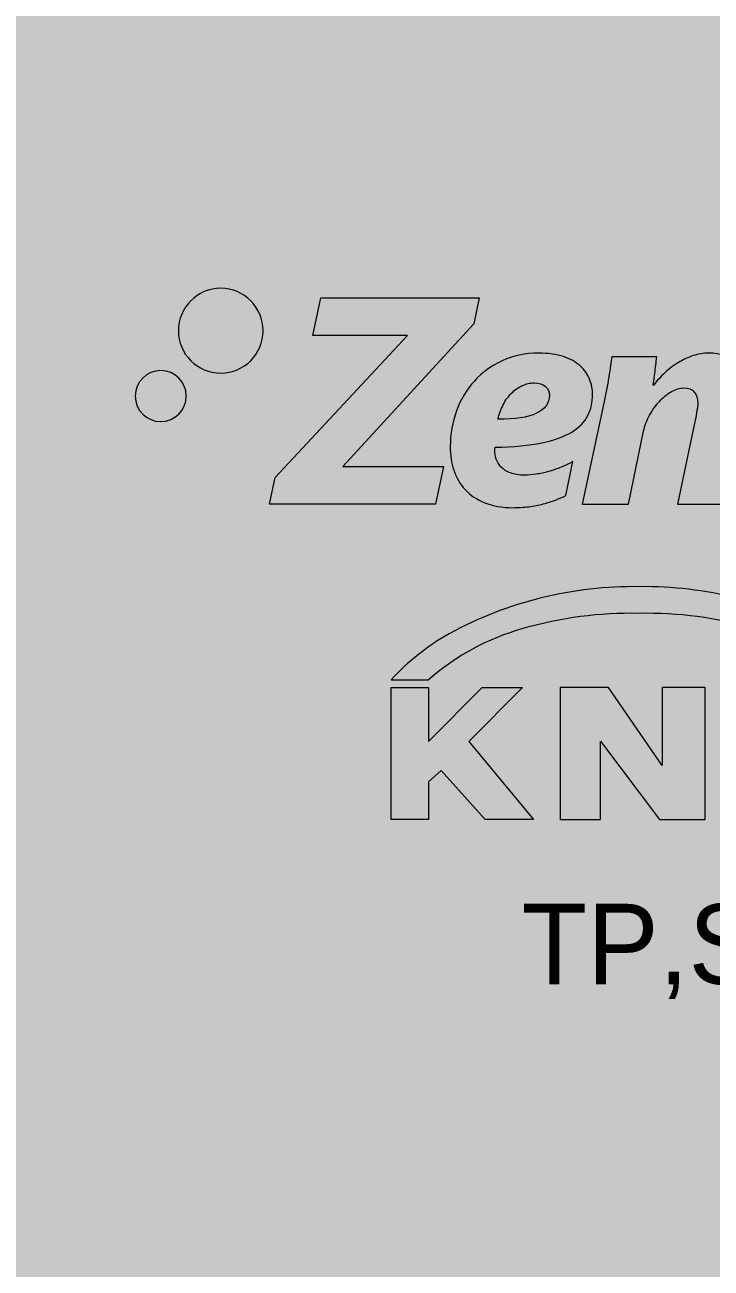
# Model space of a CAD drawing. Header units: millimetres. Extents: x 27500 to 33280, y -10980 to 420.
# Drawn here: x 28014.18 to 28026.4, y 190 to 212.12 of the extents above; entities that cross this region are included whole.
import ezdxf
from ezdxf.enums import TextEntityAlignment as Align

# ---------------------------------------------------------------- set-up
doc = ezdxf.new("R2010")
doc.units = ezdxf.units.MM
doc.layers.add('SX_ZEN_BODY', color=7, linetype='Continuous', true_color=0xefefeb)
doc.layers.add('SX_ZEN_KNX_BLACK', color=7, linetype='Continuous', true_color=0x2b2e31)
doc.styles.get("Standard").update_dxf_attribs({"font": 'arial.ttf'})
doc.styles.add('SX_ZIOMB16V3_Arial_Rounded', font='txt')

# ---------------------------------------------------------------- blocks, each defined once
blk = doc.blocks.new('SX_DYN_ZENNIO_G005')
at = {"true_color": 0x2f3236}
h = blk.add_hatch(color=250, dxfattribs=at)
h.dxf.hatch_style = 2
edge = h.paths.add_edge_path()
edge.add_spline(control_points=[(63.41915131183232, 16.67889045021991), (63.41915131183232, 16.26211266245297), (63.08143507955078, 15.92457125920519), (62.66549652260432, 15.92457125920519), (62.24889358292714, 15.92457125920519), (61.9111773506456, 16.26211266245297), (61.9111773506456, 16.67889045021991), (61.9111773506456, 17.09496888772587), (62.24889358292714, 17.43254525848697), (62.66549652260432, 17.43254525848697), (63.08143507955078, 17.43254525848697), (63.41915131183232, 17.09496888772587), (63.41915131183232, 16.67889045021991)], knot_values=[0, 0, 0, 0, 1, 1, 1, 2, 2, 2, 3, 3, 3, 4, 4, 4, 4], degree=3, periodic=0)
h = blk.add_hatch(color=250, dxfattribs=at)
h.dxf.hatch_style = 2
h.paths.add_polyline_path([(67.16791338619683, 16.80148655089183), (64.83799308456533, 14.26445361074453), (66.63280554786483, 14.26445361074453), (66.4900681632952, 13.59346200327308), (63.53251598620143, 13.59346200327308), (63.63220836332241, 14.06964959567296), (65.99251543300595, 16.59182134278301), (64.30288524623398, 16.59182134278301), (64.44632198104642, 17.26470119595838), (67.2676057633172, 17.26470119595838)])
h = blk.add_hatch(color=250, dxfattribs=at)
edge = h.paths.add_edge_path()
edge.add_spline(control_points=[(69.28474166882482, 15.53901946057195), (69.28474166882482, 15.40449943795819), (69.2567326915979, 15.2810291494596), (69.19935100417051, 15.16783930979217), (69.14266866698595, 15.0554886904372), (69.04671781366426, 14.95799926411857), (68.91286440709092, 14.87621025114873), (68.7783071904511, 14.79410653056172), (68.6007421637866, 14.72973133907889), (68.37880336421205, 14.68329448178018), (68.15717927224682, 14.63668278691487), (67.88058625119207, 14.60986270442336), (67.5496886837785, 14.60507215513827), (67.54524780973627, 14.59465183625744), (67.54419878437197, 14.58580505546155), (67.54419878437197, 14.57860174777725), (67.54419878437197, 14.57059418729382), (67.54419878437197, 14.56171243898551), (67.54419878437197, 14.55353004093729), (67.54419878437197, 14.50093890134484), (67.55241614972566, 14.44782324905711), (67.57049435350386, 14.3947425642827), (67.5865466379837, 14.34197658712546), (67.61696837431685, 14.29449070443437), (67.65861248410539, 14.2518303385417), (67.70060846618965, 14.2093098427014), (67.75526268766988, 14.17430736216166), (67.8239039140075, 14.14801179236453), (67.89149611498081, 14.12154138500352), (67.9772014872444, 14.1083936001054), (68.07895694758193, 14.1083936001054), (68.1407817194587, 14.1083936001054), (68.20770732729412, 14.11384853213816), (68.28078942767392, 14.12514303884567), (68.3531721778109, 14.13622774047506), (68.4269536284336, 14.15227782895435), (68.50171416939632, 14.17360801190159), (68.57685935299263, 14.19479832479464), (68.65161989395533, 14.22039454433079), (68.72540134457769, 14.25011693040347), (68.80051156066217, 14.2806785367886), (68.86880534067674, 14.31295355131195), (68.93163973120015, 14.34879525216505), (68.93163973120015, 14.34879525216505), (68.80666584279945, 13.74473146462711), (68.80666584279945, 13.74473146462711), (68.75372502941426, 13.71756170700511), (68.69260181818747, 13.69060175446122), (68.62465994209336, 13.66549508010794), (68.55671806599797, 13.63937434787741), (68.48227223264455, 13.61685526948813), (68.40303806715981, 13.59653914441904), (68.32414914273186, 13.57569850665557), (68.23945782832038, 13.5592987430458), (68.14966125713596, 13.54768952872112), (68.05986468595154, 13.53573063926505), (67.96800503155067, 13.52992603210362), (67.87408229393337, 13.52992603210362), (67.67672565539569, 13.52992603210362), (67.50664367632992, 13.55877423034961), (67.36495531712461, 13.61685526948813), (67.22358385276519, 13.67490134111243), (67.10679235925602, 13.75273902511054), (67.01528019569, 13.85110263925404), (66.92443459914224, 13.94925644832123), (66.85750678089872, 14.06384498850971), (66.81414706584083, 14.19546270754321), (66.77180358445901, 14.32694055652343), (66.75061109627616, 14.46642596598707), (66.75061109627616, 14.61514279888951), (66.75061109627616, 14.83865514215741), (66.7875018215875, 15.05174716654268), (66.86229733006236, 15.25270546390797), (66.93639348829436, 15.45432814402003), (67.04258982267403, 15.63070427972824), (67.17952478635135, 15.78249825377755), (67.31711976051233, 15.93429222782685), (67.48276086553656, 16.05534975792533), (67.67567663003167, 16.14465678619574), (67.86964141989083, 16.23462819721471), (68.08616025508344, 16.2793516463761), (68.32449881785392, 16.2793516463761), (68.49727329535473, 16.2793516463761), (68.64413684635663, 16.25886068374222), (68.76568391856729, 16.21756405085728), (68.88656660804723, 16.17675696315521), (68.98594650931659, 16.12157822759785), (69.06241822661671, 16.05262229190986), (69.13927681830803, 15.98345655114285), (69.19525980524968, 15.90474467931988), (69.23145118031822, 15.81578732617815), (69.26732784777738, 15.72700481060393), (69.28474166882482, 15.63497031631805), (69.28474166882482, 15.53901946057195), (69.28474166882482, 15.53901946057195), (69.28474166882482, 15.53901946057195), (69.28474166882482, 15.53901946057195)], knot_values=[0, 0, 0, 0, 1, 1, 1, 2, 2, 2, 3, 3, 3, 4, 4, 4, 5, 5, 5, 6, 6, 6, 7, 7, 7, 8, 8, 8, 9, 9, 9, 10, 10, 10, 11, 11, 11, 12, 12, 12, 13, 13, 13, 14, 14, 14, 15, 15, 15, 16, 16, 16, 17, 17, 17, 18, 18, 18, 19, 19, 19, 20, 20, 20, 21, 21, 21, 22, 22, 22, 23, 23, 23, 24, 24, 24, 25, 25, 25, 26, 26, 26, 27, 27, 27, 28, 28, 28, 29, 29, 29, 30, 30, 30, 31, 31, 31, 32, 32, 32, 32], degree=3, periodic=0)
edge = h.paths.add_edge_path()
edge.add_spline(control_points=[(68.51468711640155, 15.5291236543855), (68.51468711640155, 15.59248478798926), (68.49146868833827, 15.64472625245213), (68.44436744948102, 15.68707191072763), (68.3975809182331, 15.72805383599449), (68.33096780759979, 15.74955885650563), (68.2456121104576, 15.74955885650563), (68.17050410553152, 15.74955885650563), (68.09843385184581, 15.73333393046155), (68.03014230062962, 15.7008840783734), (67.9601373413184, 15.66829435623197), (67.8969510468758, 15.62336110199247), (67.84026870969127, 15.56636405575873), (67.78257231465395, 15.5089823668812), (67.73407237531093, 15.44069081394087), (67.69277574346954, 15.36162926698649), (67.65179381923738, 15.28225301241586), (67.6210573760633, 15.19668750803907), (67.6002167388258, 15.10433830613512), (67.90789808270009, 15.10108632742346), (68.13668831013076, 15.1357391328327), (68.28795776766334, 15.20899607262473), (68.43887755007452, 15.28256772003303), (68.51468711640155, 15.38911373222657), (68.51468711640155, 15.5291236543855), (68.51468711640155, 15.5291236543855), (68.51468711640155, 15.5291236543855), (68.51468711640155, 15.5291236543855)], knot_values=[0, 0, 0, 0, 1, 1, 1, 2, 2, 2, 3, 3, 3, 4, 4, 4, 5, 5, 5, 6, 6, 6, 7, 7, 7, 8, 8, 8, 9, 9, 9, 9], degree=3, periodic=0)
h = blk.add_hatch(color=250, dxfattribs=at)
edge = h.paths.add_edge_path()
edge.add_spline(control_points=[(72.00325593290594, 15.59042170472146), (72.00325593290594, 15.56514019280247), (72.00017879183731, 15.53066222495803), (71.99538824267368, 15.48796689155293), (71.98993331077929, 15.44544639571264), (71.98377902864199, 15.40124745924653), (71.97629598104335, 15.35481060194691), (71.96807861568959, 15.30868845226355), (71.96056060057876, 15.26431467823356), (71.95167885249437, 15.22043044938553), (71.94314908599465, 15.17707073323096), (71.93597843954194, 15.13983033185863), (71.92881240565326, 15.1092687254726), (71.92881240565326, 15.1092687254726), (71.60850998632793, 13.59346200327308), (71.60850998632793, 13.59346200327308), (71.60850998632793, 13.59346200327308), (70.79715650405372, 13.59346200327308), (70.79715650405372, 13.59346200327308), (70.79715650405372, 13.59346200327308), (71.11235365851488, 15.08877776283871), (71.11235365851488, 15.08877776283871), (71.12224946445144, 15.14325714813508), (71.1328096531188, 15.19993948675073), (71.14305513417685, 15.25763588324454), (71.1536502903563, 15.31585679243454), (71.15809116439851, 15.36044037154355), (71.15809116439851, 15.39117681549438), (71.15809116439851, 15.47261615333373), (71.13725052716102, 15.53835507782429), (71.09560422019815, 15.586994888445), (71.05395791323528, 15.63549482901334), (70.99077161879207, 15.65958744548846), (70.9074440373542, 15.65958744548846), (70.83743907804299, 15.65958744548846), (70.76435697766314, 15.63755791228114), (70.68823270372683, 15.59468774130945), (70.61242313739983, 15.55062867489662), (70.54070476999358, 15.49310711596761), (70.47479100960321, 15.42173842187951), (70.40821286648267, 15.35019489022661), (70.349467446081, 15.26788136456148), (70.29928906615518, 15.17434326721549), (70.24872604359568, 15.08143458510384), (70.21389840150081, 14.98635791718351), (70.19305776426333, 14.88918319848114), (70.19305776426333, 14.88918319848114), (69.92090561725075, 13.59346200327308), (69.92090561725075, 13.59346200327308), (69.92090561725075, 13.59346200327308), (69.09794521895445, 13.59346200327308), (69.09794521895445, 13.59346200327308), (69.09794521895445, 13.59346200327308), (69.48622447379543, 15.39117681549438), (69.48622447379543, 15.39117681549438), (69.50157521162637, 15.46918933705728), (69.51727562457883, 15.54842572157644), (69.53196197967908, 15.62780197614707), (69.54734768502219, 15.70686352310054), (69.56168436500101, 15.78302276647283), (69.57329357903266, 15.85523068087339), (69.58490279306427, 15.92813794553402), (69.59616233197447, 15.99559027816281), (69.60504408005889, 16.05807722394171), (69.61563923623838, 16.11955011184336), (69.62179351837564, 16.17245595905207), (69.62690102309824, 16.21550096758856), (69.62690102309824, 16.21550096758856), (70.42562668752944, 16.21550096758856), (70.42562668752944, 16.21550096758856), (70.42118581348723, 16.16770037728121), (70.41468185622861, 16.11766186613944), (70.40957659945562, 16.06507072654699), (70.40307264219692, 16.01352861234601), (70.3972680351811, 15.96366493876995), (70.39079904543459, 15.91586434846259), (70.38464703038909, 15.86788892058954), (70.37985421413366, 15.82571809987882), (70.37474895736071, 15.78900221120087), (70.36961099978805, 15.7524611600877), (70.36516785903343, 15.72634042785627), (70.36209071796479, 15.71077988455986), (70.36209071796479, 15.71077988455986), (70.37202149141356, 15.71077988455986), (70.37202149141356, 15.71077988455986), (70.43178096966675, 15.78917704876566), (70.49902349551859, 15.86309837130445), (70.57452062612495, 15.93240398212384), (70.64927889519903, 16.00122004776036), (70.7295293355683, 16.06150404021907), (70.813556267249, 16.11287131685525), (70.8982126141483, 16.16444839856864), (70.9853166868977, 16.20473097357634), (71.07647699105569, 16.23462819721471), (71.16697291248293, 16.2641757457226), (71.25746883391024, 16.2793516463761), (71.34761508021606, 16.2793516463761), (71.56445091991405, 16.2793516463761), (71.72767696970331, 16.2191026214298), (71.83764979539454, 16.09888431164469), (71.94828700381643, 15.97817645667489), (72.00325593290594, 15.80896866113857), (72.00325593290594, 15.59042170472146), (72.00325593290594, 15.59042170472146), (72.00325593290594, 15.59042170472146), (72.00325593290594, 15.59042170472146)], knot_values=[0, 0, 0, 0, 1, 1, 1, 2, 2, 2, 3, 3, 3, 4, 4, 4, 5, 5, 5, 6, 6, 6, 7, 7, 7, 8, 8, 8, 9, 9, 9, 10, 10, 10, 11, 11, 11, 12, 12, 12, 13, 13, 13, 14, 14, 14, 15, 15, 15, 16, 16, 16, 17, 17, 17, 18, 18, 18, 19, 19, 19, 20, 20, 20, 21, 21, 21, 22, 22, 22, 23, 23, 23, 24, 24, 24, 25, 25, 25, 26, 26, 26, 27, 27, 27, 28, 28, 28, 29, 29, 29, 30, 30, 30, 31, 31, 31, 32, 32, 32, 33, 33, 33, 34, 34, 34, 35, 35, 35, 35], degree=3, periodic=0)
h = blk.add_hatch(color=250, dxfattribs=at)
h.dxf.hatch_style = 2
edge = h.paths.add_edge_path()
edge.add_spline(control_points=[(62.05083965070884, 15.51513664917493), (62.05083965070884, 15.26431467823356), (61.84764138108094, 15.06111846003475), (61.59769360427949, 15.06111846003475), (61.34739615235662, 15.06111846003475), (61.14353555656025, 15.26431467823356), (61.14353555656025, 15.51513664917493), (61.14353555656025, 15.7657837825506), (61.34739615235662, 15.968945033237), (61.59769360427949, 15.968945033237), (61.84764138108094, 15.968945033237), (62.05083965070884, 15.7657837825506), (62.05083965070884, 15.51513664917493)], knot_values=[0, 0, 0, 0, 1, 1, 1, 2, 2, 2, 3, 3, 3, 4, 4, 4, 4], degree=3, periodic=0)
h = blk.add_hatch(color=250, dxfattribs=at)
h.dxf.hatch_style = 1
edge = h.paths.add_edge_path()
edge.add_arc((70.25965704835957, 4.827237572730493), 6.829016915908205, 73.7693174002103, 91.26393577546719, ccw=False)
edge.add_arc((70.9771859081535, 7.158319637062359), 4.390448130187853, 48.89992884134978, 74.25715301552339, ccw=False)
edge.add_line((73.86336193585676, 10.46679703927944), (74.19229293066245, 10.46679703927944))
edge.add_line((74.19229293066245, 10.46679703927944), (74.52122392545654, 10.46679703927944))
edge.add_arc((71.39632625848508, 7.583596712679578), 4.251803094258876, 42.69631347588425, 60.57140466600946)
edge.add_arc((70.19962478376097, 5.263735322603077), 6.861008749958082, 61.38604567497931, 90.67423344492255)
edge.add_arc((70.01986670730729, 5.260019423152668), 6.864963813451102, 89.17351915824642, 118.6097037850656)
edge.add_arc((68.82171822225057, 7.583596712678927), 4.251803094259344, 119.4285953339843, 137.3036865241093)
edge.add_line((65.69682055527909, 10.46679703927944), (66.02575155007338, 10.46679703927944))
edge.add_line((66.02575155007338, 10.46679703927944), (66.35468254486767, 10.46679703927944))
edge.add_arc((69.24085857257089, 7.158319637062359), 4.390448130187832, 105.7428469844761, 131.1000711586498, ccw=False)
edge.add_arc((69.95838743236479, 4.827237572731142), 6.829016915907554, 88.7360642245335, 106.2306825997905, ccw=False)
h = blk.add_hatch(color=250, dxfattribs=at)
h.dxf.hatch_style = 1
h.paths.add_polyline_path([(67.08051862109969, 9.372123935486972), (68.03729261147993, 10.3293274272443), (67.31976763410819, 10.3293274272443), (66.36183321866754, 9.372123935486972), (66.36183321866754, 10.32852281520006), (66.35468254486767, 10.32852281520006), (65.69682055527909, 10.32852281520006), (65.69682055527909, 7.983101808841793), (66.36183321866754, 7.983101808841793), (66.36183321866754, 8.653102231130607), (66.58857703392381, 8.855307655690355), (67.37163647283572, 7.983101808841793), (68.23000319430854, 7.983101808841793)])
h = blk.add_hatch(color=250, dxfattribs=at)
h.dxf.hatch_style = 1
h.paths.add_polyline_path([(69.56921220322751, 10.3293274272443), (68.70534031832771, 10.3293274272443), (68.70534031832771, 7.983101808841793), (69.42326796783513, 7.983101808841793), (69.42303682712344, 9.376085882891632), (70.47529455139534, 7.983101808841793), (71.28761109506117, 7.983101808841793), (71.28761109506117, 10.3293274272443), (70.52534926799444, 10.3293274272443), (70.52534926799444, 8.942264017873102)])
at = {"layer": 'SX_ZEN_BODY', "true_color": 0xefefeb}
blk.add_hatch(color=7, dxfattribs=at).paths.add_polyline_path([(0, -22.43), (0, 22.57), (0, 45), (8.425, 45), (59.77, 45), (82.475, 45), (133.82, 45), (140, 45), (140, 22.57), (140, -22.43), (140, -45), (133.82, -45), (82.475, -45), (59.77, -45), (8.425, -45), (0, -45)])
at = {"layer": 'SX_ZEN_KNX_BLACK', "true_color": 0x1c1d1f}
for points in [[(63.36, 16.385), (63.2, 16.145), (62.96, 15.985), (62.665, 15.925), (62.37, 15.985), (62.13, 16.145), (61.97, 16.385), (61.91, 16.68), (61.97, 16.97), (62.13, 17.21), (62.37, 17.375), (62.665, 17.435), (62.96, 17.375), (63.2, 17.21), (63.36, 16.97), (63.42, 16.68)], [(64.84, 14.265), (66.635, 14.265), (66.49, 13.595), (63.535, 13.595), (63.63, 14.07), (65.995, 16.59), (64.305, 16.59), (64.445, 17.265), (67.27, 17.265), (67.17, 16.8)], [(72.005, 15.57), (72, 15.545), (72, 15.52), (71.995, 15.49), (71.99, 15.455), (71.985, 15.425), (71.98, 15.39), (71.975, 15.355), (71.97, 15.32), (71.965, 15.285), (71.96, 15.255), (71.95, 15.22), (71.945, 15.19), (71.94, 15.16), (71.935, 15.135), (71.93, 15.11), (71.61, 13.595), (70.795, 13.595), (71.11, 15.09), (71.12, 15.13), (71.13, 15.17), (71.135, 15.215), (71.145, 15.26), (71.15, 15.3), (71.155, 15.335), (71.155, 15.365), (71.16, 15.39), (71.155, 15.45), (71.14, 15.5), (71.125, 15.545), (71.095, 15.585), (71.06, 15.62), (71.015, 15.64), (70.965, 15.655), (70.905, 15.66), (70.855, 15.655), (70.8, 15.645), (70.745, 15.625), (70.69, 15.595), (70.63, 15.56), (70.58, 15.52), (70.525, 15.475), (70.475, 15.42), (70.425, 15.365), (70.38, 15.305), (70.34, 15.24), (70.3, 15.175), (70.265, 15.105), (70.235, 15.035), (70.21, 14.96), (70.195, 14.89), (69.92, 13.595), (69.1, 13.595), (69.485, 15.39), (69.5, 15.45), (69.51, 15.51), (69.52, 15.57), (69.53, 15.63), (69.545, 15.685), (69.555, 15.745), (69.565, 15.8), (69.575, 15.855), (69.58, 15.91), (69.59, 15.96), (69.6, 16.01), (69.605, 16.06), (69.61, 16.105), (69.62, 16.145), (69.625, 16.18), (69.625, 16.215), (70.425, 16.215), (70.42, 16.18), (70.42, 16.14), (70.415, 16.105), (70.41, 16.065), (70.405, 16.025), (70.4, 15.99), (70.395, 15.95), (70.39, 15.915), (70.385, 15.88), (70.38, 15.85), (70.38, 15.82), (70.375, 15.79), (70.37, 15.765), (70.37, 15.74), (70.365, 15.725), (70.36, 15.71), (70.37, 15.71), (70.42, 15.77), (70.465, 15.825), (70.52, 15.88), (70.575, 15.93), (70.63, 15.98), (70.69, 16.03), (70.75, 16.075), (70.815, 16.115), (70.88, 16.15), (70.945, 16.18), (71.01, 16.21), (71.075, 16.235), (71.145, 16.255), (71.21, 16.27), (71.28, 16.275), (71.35, 16.28), (71.5, 16.27), (71.635, 16.235), (71.745, 16.18), (71.84, 16.1), (71.91, 16), (71.96, 15.88), (71.995, 15.745), (72.005, 15.59)], [(66.36, 10.33), (66.36, 9.37), (67.32, 10.33), (68.035, 10.33), (67.08, 9.37), (68.23, 7.985), (67.37, 7.985), (66.59, 8.855), (66.36, 8.655), (66.36, 7.985), (65.695, 7.985), (65.695, 10.33), (66.355, 10.33)], [(69.57, 10.33), (70.525, 8.94), (70.525, 10.33), (71.29, 10.33), (71.29, 7.985), (71.275, 7.985), (70.475, 7.985), (69.425, 9.375), (69.425, 7.985), (69.42, 7.985), (68.705, 7.985), (68.705, 10.33)]]:
    blk.add_hatch(color=250, dxfattribs=at).paths.add_polyline_path(points)
h = blk.add_hatch(color=250, dxfattribs=at)
h.paths.add_polyline_path([(69.28, 15.44), (69.265, 15.345), (69.235, 15.255), (69.2, 15.17), (69.15, 15.085), (69.085, 15.01), (69.005, 14.94), (68.915, 14.875), (68.805, 14.82), (68.68, 14.765), (68.535, 14.72), (68.38, 14.685), (68.2, 14.65), (68.005, 14.63), (67.79, 14.615), (67.55, 14.605), (67.545, 14.6), (67.545, 14.59), (67.545, 14.585), (67.545, 14.58), (67.545, 14.57), (67.545, 14.565), (67.545, 14.56), (67.545, 14.555), (67.545, 14.515), (67.55, 14.475), (67.56, 14.435), (67.57, 14.395), (67.585, 14.355), (67.605, 14.32), (67.63, 14.285), (67.66, 14.25), (67.695, 14.22), (67.73, 14.195), (67.775, 14.17), (67.825, 14.15), (67.88, 14.13), (67.94, 14.12), (68.005, 14.11), (68.08, 14.11), (68.125, 14.11), (68.175, 14.115), (68.225, 14.12), (68.28, 14.125), (68.335, 14.135), (68.39, 14.145), (68.445, 14.16), (68.5, 14.175), (68.56, 14.19), (68.615, 14.21), (68.67, 14.23), (68.725, 14.25), (68.78, 14.275), (68.835, 14.295), (68.885, 14.325), (68.93, 14.35), (68.805, 13.745), (68.765, 13.725), (68.72, 13.705), (68.675, 13.685), (68.625, 13.665), (68.575, 13.645), (68.52, 13.63), (68.46, 13.61), (68.405, 13.595), (68.345, 13.58), (68.28, 13.57), (68.215, 13.555), (68.15, 13.55), (68.08, 13.54), (68.015, 13.535), (67.945, 13.53), (67.875, 13.53), (67.73, 13.535), (67.6, 13.55), (67.475, 13.58), (67.365, 13.615), (67.265, 13.665), (67.17, 13.72), (67.09, 13.78), (67.015, 13.85), (66.95, 13.93), (66.895, 14.01), (66.85, 14.1), (66.815, 14.195), (66.785, 14.295), (66.765, 14.4), (66.755, 14.505), (66.75, 14.615), (66.76, 14.78), (66.78, 14.94), (66.815, 15.1), (66.86, 15.255), (66.925, 15.4), (66.995, 15.535), (67.085, 15.665), (67.18, 15.78), (67.29, 15.89), (67.405, 15.985), (67.535, 16.07), (67.675, 16.145), (67.825, 16.205), (67.985, 16.245), (68.15, 16.27), (68.325, 16.28), (68.45, 16.275), (68.565, 16.265), (68.67, 16.245), (68.765, 16.22), (68.85, 16.185), (68.93, 16.145), (69, 16.1), (69.06, 16.055), (69.115, 16), (69.16, 15.94), (69.2, 15.88), (69.23, 15.815), (69.255, 15.75), (69.27, 15.68), (69.28, 15.61), (69.285, 15.54)])
h.paths.add_polyline_path([(68.51, 15.575), (68.495, 15.615), (68.475, 15.655), (68.445, 15.685), (68.405, 15.715), (68.36, 15.735), (68.305, 15.745), (68.245, 15.75), (68.19, 15.745), (68.135, 15.735), (68.08, 15.72), (68.03, 15.7), (67.98, 15.675), (67.93, 15.645), (67.885, 15.605), (67.84, 15.565), (67.8, 15.52), (67.76, 15.47), (67.725, 15.42), (67.695, 15.36), (67.665, 15.3), (67.64, 15.24), (67.62, 15.17), (67.6, 15.105), (67.815, 15.11), (68.005, 15.13), (68.16, 15.16), (68.29, 15.21), (68.385, 15.27), (68.46, 15.345), (68.5, 15.43), (68.515, 15.53)], flags=0)
at = {"color": 250, "lineweight": 5, "true_color": 0x2f3236}
blk.add_line((66.35468254486767, 10.32852281520006), (66.36183321866754, 10.32852281520006), dxfattribs=at)
at = {"color": 250, "lineweight": 0, "true_color": 0x2f3236}
blk.add_lwpolyline([(67.16791338619683, 16.80148655089183), (64.83799308456533, 14.26445361074453), (66.63280554786483, 14.26445361074453), (66.4900681632952, 13.59346200327308), (63.53251598620143, 13.59346200327308), (63.63220836332241, 14.06964959567296), (65.99251543300595, 16.59182134278301), (64.30288524623398, 16.59182134278301), (64.44632198104642, 17.26470119595838), (67.2676057633172, 17.26470119595838), (67.16791338619683, 16.80148655089183), (67.16791338619683, 16.80148655089183)], dxfattribs=at)
at = {"color": 250, "lineweight": 5, "true_color": 0x2f3236}
blk.add_lwpolyline([(74.52122392545654, 10.46679703927944, 0.0781533369768668), (73.48540081407161, 11.28678413077634, 0.128494080062064), (70.11888908487015, 12.12426903463497, 0.1291505546706671), (66.7326436666642, 11.28678413077634, 0.0781533369768668), (65.69682055527909, 10.46679703927944), (66.02575155007338, 10.46679703927944), (66.35468254486767, 10.46679703927944, -0.1110954618707862), (68.04964090693392, 11.38407817925853, -0.0764832863331073), (70.10902224036214, 11.65459293131408, -0.0764832863331073), (72.16840357379051, 11.38407817925853, -0.1110954618707862), (73.86336193585676, 10.46679703927944), (74.19229293066245, 10.46679703927944)], format="xyb", close=True, dxfattribs=at)
for points in [[(66.36183321866754, 10.32852281520006), (66.36183321866754, 9.372123935486972), (67.31976763410819, 10.3293274272443), (68.03729261147993, 10.3293274272443), (67.08051862109969, 9.372123935486972), (68.23000319430854, 7.983101808841793), (67.37163647283572, 7.983101808841793), (66.58857703392381, 8.855307655690355), (66.36183321866754, 8.653102231130607), (66.36183321866754, 7.983101808841793), (65.69682055527909, 7.983101808841793), (65.69682055527909, 10.32852281520006), (66.35468254486767, 10.32852281520006)], [(68.70534031832771, 10.3293274272443), (68.70534031832771, 7.983101808841793), (69.42040769831524, 7.983101808841793), (69.42326796783513, 7.983101808841793), (69.42303682712344, 9.376085882891632), (70.47529455139534, 7.983101808841793), (71.2761700169813, 7.983101808841793), (71.28761109506117, 7.983101808841793), (71.28761109506117, 10.3293274272443), (70.52534926799444, 10.3293274272443), (70.52534926799444, 8.942264017873102), (69.56921220322751, 10.3293274272443), (68.70534031832771, 10.3293274272443)]]:
    blk.add_lwpolyline(points, dxfattribs=at)
at = {"color": 250, "lineweight": 0, "true_color": 0x2f3236}
for points, knots in [([(63.41915131183232, 16.67889045021991), (63.41915131183232, 16.26211266245297), (63.08143507955078, 15.92457125920519), (62.66549652260432, 15.92457125920519), (62.24889358292714, 15.92457125920519), (61.9111773506456, 16.26211266245297), (61.9111773506456, 16.67889045021991), (61.9111773506456, 17.09496888772587), (62.24889358292714, 17.43254525848697), (62.66549652260432, 17.43254525848697), (63.08143507955078, 17.43254525848697), (63.41915131183232, 17.09496888772587), (63.41915131183232, 16.67889045021991)], [0, 0, 0, 0, 1, 1, 1, 2, 2, 2, 3, 3, 3, 4, 4, 4, 4]), ([(69.28474166882482, 15.53901946057195), (69.28474166882482, 15.40449943795819), (69.2567326915979, 15.2810291494596), (69.19935100417051, 15.16783930979217), (69.14266866698595, 15.0554886904372), (69.04671781366426, 14.95799926411857), (68.91286440709092, 14.87621025114873), (68.7783071904511, 14.79410653056172), (68.6007421637866, 14.72973133907889), (68.37880336421205, 14.68329448178018), (68.15717927224682, 14.63668278691487), (67.88058625119207, 14.60986270442336), (67.5496886837785, 14.60507215513827), (67.54524780973627, 14.59465183625744), (67.54419878437197, 14.58580505546155), (67.54419878437197, 14.57860174777725), (67.54419878437197, 14.57059418729382), (67.54419878437197, 14.56171243898551), (67.54419878437197, 14.55353004093729), (67.54419878437197, 14.50093890134484), (67.55241614972566, 14.44782324905711), (67.57049435350386, 14.3947425642827), (67.5865466379837, 14.34197658712546), (67.61696837431685, 14.29449070443437), (67.65861248410539, 14.2518303385417), (67.70060846618965, 14.2093098427014), (67.75526268766988, 14.17430736216166), (67.8239039140075, 14.14801179236453), (67.89149611498081, 14.12154138500352), (67.9772014872444, 14.1083936001054), (68.07895694758193, 14.1083936001054), (68.1407817194587, 14.1083936001054), (68.20770732729412, 14.11384853213816), (68.28078942767392, 14.12514303884567), (68.3531721778109, 14.13622774047506), (68.4269536284336, 14.15227782895435), (68.50171416939632, 14.17360801190159), (68.57685935299263, 14.19479832479464), (68.65161989395533, 14.22039454433079), (68.72540134457769, 14.25011693040347), (68.80051156066217, 14.2806785367886), (68.86880534067674, 14.31295355131195), (68.93163973120015, 14.34879525216505), (68.93163973120015, 14.34879525216505), (68.80666584279945, 13.74473146462711), (68.80666584279945, 13.74473146462711), (68.75372502941426, 13.71756170700511), (68.69260181818747, 13.69060175446122), (68.62465994209336, 13.66549508010794), (68.55671806599797, 13.63937434787741), (68.48227223264455, 13.61685526948813), (68.40303806715981, 13.59653914441904), (68.32414914273186, 13.57569850665557), (68.23945782832038, 13.5592987430458), (68.14966125713596, 13.54768952872112), (68.05986468595154, 13.53573063926505), (67.96800503155067, 13.52992603210362), (67.87408229393337, 13.52992603210362), (67.67672565539569, 13.52992603210362), (67.50664367632992, 13.55877423034961), (67.36495531712461, 13.61685526948813), (67.22358385276519, 13.67490134111243), (67.10679235925602, 13.75273902511054), (67.01528019569, 13.85110263925404), (66.92443459914224, 13.94925644832123), (66.85750678089872, 14.06384498850971), (66.81414706584083, 14.19546270754321), (66.77180358445901, 14.32694055652343), (66.75061109627616, 14.46642596598707), (66.75061109627616, 14.61514279888951), (66.75061109627616, 14.83865514215741), (66.7875018215875, 15.05174716654268), (66.86229733006236, 15.25270546390797), (66.93639348829436, 15.45432814402003), (67.04258982267403, 15.63070427972824), (67.17952478635135, 15.78249825377755), (67.31711976051233, 15.93429222782685), (67.48276086553656, 16.05534975792533), (67.67567663003167, 16.14465678619574), (67.86964141989083, 16.23462819721471), (68.08616025508344, 16.2793516463761), (68.32449881785392, 16.2793516463761), (68.49727329535473, 16.2793516463761), (68.64413684635663, 16.25886068374222), (68.76568391856729, 16.21756405085728), (68.88656660804723, 16.17675696315521), (68.98594650931659, 16.12157822759785), (69.06241822661671, 16.05262229190986), (69.13927681830803, 15.98345655114285), (69.19525980524968, 15.90474467931988), (69.23145118031822, 15.81578732617815), (69.26732784777738, 15.72700481060393), (69.28474166882482, 15.63497031631805), (69.28474166882482, 15.53901946057195), (69.28474166882482, 15.53901946057195), (69.28474166882482, 15.53901946057195), (69.28474166882482, 15.53901946057195)], [0, 0, 0, 0, 1, 1, 1, 2, 2, 2, 3, 3, 3, 4, 4, 4, 5, 5, 5, 6, 6, 6, 7, 7, 7, 8, 8, 8, 9, 9, 9, 10, 10, 10, 11, 11, 11, 12, 12, 12, 13, 13, 13, 14, 14, 14, 15, 15, 15, 16, 16, 16, 17, 17, 17, 18, 18, 18, 19, 19, 19, 20, 20, 20, 21, 21, 21, 22, 22, 22, 23, 23, 23, 24, 24, 24, 25, 25, 25, 26, 26, 26, 27, 27, 27, 28, 28, 28, 29, 29, 29, 30, 30, 30, 31, 31, 31, 32, 32, 32, 32]), ([(72.00325593290594, 15.59042170472146), (72.00325593290594, 15.56514019280247), (72.00017879183731, 15.53066222495803), (71.99538824267368, 15.48796689155293), (71.98993331077929, 15.44544639571264), (71.98377902864199, 15.40124745924653), (71.97629598104335, 15.35481060194691), (71.96807861568959, 15.30868845226355), (71.96056060057876, 15.26431467823356), (71.95167885249437, 15.22043044938553), (71.94314908599465, 15.17707073323096), (71.93597843954194, 15.13983033185863), (71.92881240565326, 15.1092687254726), (71.92881240565326, 15.1092687254726), (71.60850998632793, 13.59346200327308), (71.60850998632793, 13.59346200327308), (71.60850998632793, 13.59346200327308), (70.79715650405372, 13.59346200327308), (70.79715650405372, 13.59346200327308), (70.79715650405372, 13.59346200327308), (71.11235365851488, 15.08877776283871), (71.11235365851488, 15.08877776283871), (71.12224946445144, 15.14325714813508), (71.1328096531188, 15.19993948675073), (71.14305513417685, 15.25763588324454), (71.1536502903563, 15.31585679243454), (71.15809116439851, 15.36044037154355), (71.15809116439851, 15.39117681549438), (71.15809116439851, 15.47261615333373), (71.13725052716102, 15.53835507782429), (71.09560422019815, 15.586994888445), (71.05395791323528, 15.63549482901334), (70.99077161879207, 15.65958744548846), (70.9074440373542, 15.65958744548846), (70.83743907804299, 15.65958744548846), (70.76435697766314, 15.63755791228114), (70.68823270372683, 15.59468774130945), (70.61242313739983, 15.55062867489662), (70.54070476999358, 15.49310711596761), (70.47479100960321, 15.42173842187951), (70.40821286648267, 15.35019489022661), (70.349467446081, 15.26788136456148), (70.29928906615518, 15.17434326721549), (70.24872604359568, 15.08143458510384), (70.21389840150081, 14.98635791718351), (70.19305776426333, 14.88918319848114), (70.19305776426333, 14.88918319848114), (69.92090561725075, 13.59346200327308), (69.92090561725075, 13.59346200327308), (69.92090561725075, 13.59346200327308), (69.09794521895445, 13.59346200327308), (69.09794521895445, 13.59346200327308), (69.09794521895445, 13.59346200327308), (69.48622447379543, 15.39117681549438), (69.48622447379543, 15.39117681549438), (69.50157521162637, 15.46918933705728), (69.51727562457883, 15.54842572157644), (69.53196197967908, 15.62780197614707), (69.54734768502219, 15.70686352310054), (69.56168436500101, 15.78302276647283), (69.57329357903266, 15.85523068087339), (69.58490279306427, 15.92813794553402), (69.59616233197447, 15.99559027816281), (69.60504408005889, 16.05807722394171), (69.61563923623838, 16.11955011184336), (69.62179351837564, 16.17245595905207), (69.62690102309824, 16.21550096758856), (69.62690102309824, 16.21550096758856), (70.42562668752944, 16.21550096758856), (70.42562668752944, 16.21550096758856), (70.42118581348723, 16.16770037728121), (70.41468185622861, 16.11766186613944), (70.40957659945562, 16.06507072654699), (70.40307264219692, 16.01352861234601), (70.3972680351811, 15.96366493876995), (70.39079904543459, 15.91586434846259), (70.38464703038909, 15.86788892058954), (70.37985421413366, 15.82571809987882), (70.37474895736071, 15.78900221120087), (70.36961099978805, 15.7524611600877), (70.36516785903343, 15.72634042785627), (70.36209071796479, 15.71077988455986), (70.36209071796479, 15.71077988455986), (70.37202149141356, 15.71077988455986), (70.37202149141356, 15.71077988455986), (70.43178096966675, 15.78917704876566), (70.49902349551859, 15.86309837130445), (70.57452062612495, 15.93240398212384), (70.64927889519903, 16.00122004776036), (70.7295293355683, 16.06150404021907), (70.813556267249, 16.11287131685525), (70.8982126141483, 16.16444839856864), (70.9853166868977, 16.20473097357634), (71.07647699105569, 16.23462819721471), (71.16697291248293, 16.2641757457226), (71.25746883391024, 16.2793516463761), (71.34761508021606, 16.2793516463761), (71.56445091991405, 16.2793516463761), (71.72767696970331, 16.2191026214298), (71.83764979539454, 16.09888431164469), (71.94828700381643, 15.97817645667489), (72.00325593290594, 15.80896866113857), (72.00325593290594, 15.59042170472146), (72.00325593290594, 15.59042170472146), (72.00325593290594, 15.59042170472146), (72.00325593290594, 15.59042170472146)], [0, 0, 0, 0, 1, 1, 1, 2, 2, 2, 3, 3, 3, 4, 4, 4, 5, 5, 5, 6, 6, 6, 7, 7, 7, 8, 8, 8, 9, 9, 9, 10, 10, 10, 11, 11, 11, 12, 12, 12, 13, 13, 13, 14, 14, 14, 15, 15, 15, 16, 16, 16, 17, 17, 17, 18, 18, 18, 19, 19, 19, 20, 20, 20, 21, 21, 21, 22, 22, 22, 23, 23, 23, 24, 24, 24, 25, 25, 25, 26, 26, 26, 27, 27, 27, 28, 28, 28, 29, 29, 29, 30, 30, 30, 31, 31, 31, 32, 32, 32, 33, 33, 33, 34, 34, 34, 35, 35, 35, 35]), ([(62.05083965070884, 15.51513664917493), (62.05083965070884, 15.26431467823356), (61.84764138108094, 15.06111846003475), (61.59769360427949, 15.06111846003475), (61.34739615235662, 15.06111846003475), (61.14353555656025, 15.26431467823356), (61.14353555656025, 15.51513664917493), (61.14353555656025, 15.7657837825506), (61.34739615235662, 15.968945033237), (61.59769360427949, 15.968945033237), (61.84764138108094, 15.968945033237), (62.05083965070884, 15.7657837825506), (62.05083965070884, 15.51513664917493)], [0, 0, 0, 0, 1, 1, 1, 2, 2, 2, 3, 3, 3, 4, 4, 4, 4]), ([(68.51468711640155, 15.5291236543855), (68.51468711640155, 15.59248478798926), (68.49146868833827, 15.64472625245213), (68.44436744948102, 15.68707191072763), (68.3975809182331, 15.72805383599449), (68.33096780759979, 15.74955885650563), (68.2456121104576, 15.74955885650563), (68.17050410553152, 15.74955885650563), (68.09843385184581, 15.73333393046155), (68.03014230062962, 15.7008840783734), (67.9601373413184, 15.66829435623197), (67.8969510468758, 15.62336110199247), (67.84026870969127, 15.56636405575873), (67.78257231465395, 15.5089823668812), (67.73407237531093, 15.44069081394087), (67.69277574346954, 15.36162926698649), (67.65179381923738, 15.28225301241586), (67.6210573760633, 15.19668750803907), (67.6002167388258, 15.10433830613512), (67.90789808270009, 15.10108632742346), (68.13668831013076, 15.1357391328327), (68.28795776766334, 15.20899607262473), (68.43887755007452, 15.28256772003303), (68.51468711640155, 15.38911373222657), (68.51468711640155, 15.5291236543855), (68.51468711640155, 15.5291236543855), (68.51468711640155, 15.5291236543855), (68.51468711640155, 15.5291236543855)], [0, 0, 0, 0, 1, 1, 1, 2, 2, 2, 3, 3, 3, 4, 4, 4, 5, 5, 5, 6, 6, 6, 7, 7, 7, 8, 8, 8, 9, 9, 9, 9])]:
    blk.add_open_spline(points, degree=3, knots=knots, dxfattribs=at)
at = {"color": 250, "linetype": 'Continuous', "true_color": 0x2f3236, "insert": (70.14308702804426, 5.63422161070698), "char_height": 1.430134759975059, "attachment_point": 5, "style": 'SX_ZIOMB16V3_Arial_Rounded'}
blk.add_mtext('TP,S', dxfattribs=at)
blk = doc.blocks.new('*U461')
blk.add_blockref('SX_DYN_ZENNIO_G005', (0, 0))
at = {"color": 5, "flags": 1}
for tag, p in [('UFH_ACTUATOR_1', (26.29945822262654, 47.19754861900036)), ('UFH_ACTUATOR_2', (32.64945822103893, 47.19771712436886)), ('UFH_ACTUATOR_3', (39.02460741649338, 47.19754861900036)), ('UFH_ACTUATOR_4', (45.37460741490575, 47.19754861900036)), ('UFH_ACTUATOR_5', (51.69989440908193, 47.19771712436704)), ('UFH_ACTUATOR_6', (58.04989440749431, 47.19771712436704)), ('UFH_ACTUATOR_7', (64.42504360294879, 47.19771712436704)), ('UFH_ACTUATOR_8', (70.7750436013621, 47.19771712436704)), ('DALI_OUTPUT', (70.6747481255261, 46.47803667161497)), ('OUTPUT_10', (158.5130525667048, 47.83699680010971)), ('OUTPUT_11', (164.8579321289866, 47.83699680010971)), ('OUTPUT_12', (183.9008350679486, 47.83699680010971)), ('OUTPUT_3', (40.07918713524217, 47.83699680010963)), ('OUTPUT_4', (59.12209007420408, 47.83699680010963)), ('OUTPUT_5', (79.30977474084314, 47.83699680010967)), ('OUTPUT_6', (98.35267767980488, 47.83699680010967)), ('OUTPUT_8', (123.7404601810487, 47.83699680010967)), ('OUTPUT_1', (14.69140463399853, 47.83699680010963)), ('OUTPUT_2', (33.73430757296027, 47.83699680010963)), ('OUTPUT_7', (104.6975572420868, 47.83699680010967)), ('OUTPUT_9', (139.470149627743, 47.83699680010971))]:
    blk.add_attdef(tag, p, '', height=2.5, rotation=90, dxfattribs=at)
at = {"color": 3, "flags": 1}
for tag, p in [('REFERENCE', (40.4980184018026, 35.58600568302515)), ('PHYSICAL_ADD.', (40.85020462547106, 32.0296889004039)), ('PHYSICAL.ADD.', (62.27940253899851, 28.37659751854744))]:
    blk.add_attdef(tag, text='', height=2.5, dxfattribs=at).set_placement(p, align=Align.CENTER)
at = {"flags": 1}
for tag in ['WIDTH_MM', 'SOURCE_BLOCK', 'MODEL', 'HEIGHT_MM']:
    blk.add_attdef(tag, (0, 0), '', height=1, dxfattribs=at)
at = {"color": 5, "flags": 1}
for tag, p in [('OUTPUT_13', (13.61431278371896, -47.99695966338215)), ('OUTPUT_14', (32.65721572268069, -47.99695966338215)), ('OUTPUT_15', (39.00209528496259, -47.99695966338215)), ('OUTPUT_16', (58.04499822392449, -47.99695966338215)), ('OUTPUT_17', (79.3097747408431, -48.04538281526914)), ('OUTPUT_18', (98.3526776798048, -48.04538281526914)), ('OUTPUT_19', (104.6975572420867, -48.04538281526914)), ('OUTPUT_20', (123.7404601810486, -48.04538281526914)), ('OUTPUT_21', (139.470149627743, -48.04538281526916)), ('OUTPUT_22', (158.5130525667048, -48.04538281526916)), ('OUTPUT_23', (164.8579321289866, -48.04538281526916)), ('OUTPUT_24', (183.9008350679486, -48.04538281526916))]:
    blk.add_attdef(tag, text='', height=2.5, rotation=90, dxfattribs=at).set_placement(p, align=Align.RIGHT)

msp = doc.modelspace()

# ---------------------------------------------------------------- block references
msp.add_blockref('*U461', (27955, 190))

doc.saveas('drawing.dxf')
